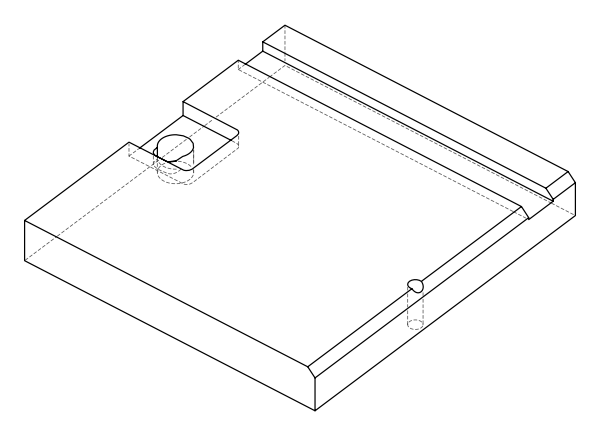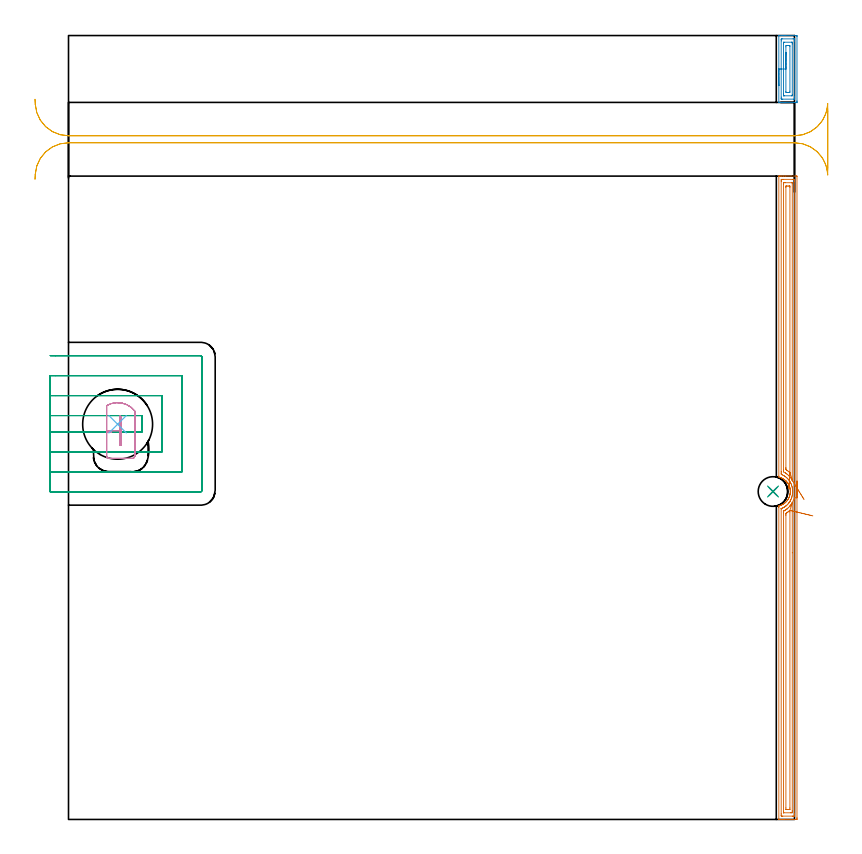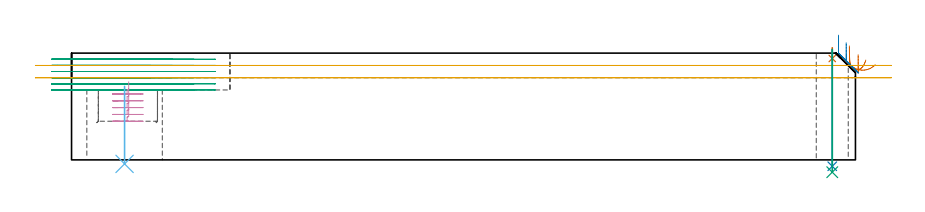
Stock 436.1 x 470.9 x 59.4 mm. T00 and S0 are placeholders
(PLAN: 9 operations, 6 tool changes, 33.9 min)
(1 AREA_MILL | FG_CHAMFER_SURFACE | UGT0205_001 | 12.64 min | 23324 mm3)
(2 AREA_MILL_1 | FG_CHAMFER_SURFACE_1 | UGT0205_001 | 1.54 min | 2756 mm3)
(3 MILL_SLOT | SLOT_PARTIAL_RECTANGULAR | UGT0201_010 | Follow Part, ap 4, ae 75% | 12.82 min | 176002 mm3)
(4 MILL_SLOT_1 | SLOT_PARTIAL_RECTANGULAR_1 | UGT0201_010 | Follow Part, ap 4, ae 75% | 1.99 min | 26156 mm3)
(5 MILL_RECTANGULAR_SLOT | SLOT_RECTANGULAR | UGT0201_019 | Follow Part, ap 10, ae 75% | 4.19 min | 263379 mm3)
(6 INDEXABLE_INSERT_DRILL_THROUGH_HOLE_FROM_SOLID | STEP1HOLE | NXT0302_036 | 0.18 min | 32822 mm3)
(7 SPOT_DRILL | STEP1HOLE_1 | NXT0321_9005460120000 | 0.05 min | 125 mm3)
(8 DRILL_THROUGH_HOLE_INTO_CENTER | STEP1HOLE_1 | NXT0301_083 | 0.26 min | 5649 mm3)
(9 DRILL_TO_ENLARGE_THROUGH_HOLE | STEP1HOLE_1 | UGT0301_248 | 0.27 min | 8670 mm3)
(TOOL UGT0205_001 | Chamfer Mill 20 x 3 x 45 deg. | D20 FL50 Z2)
(TOOL UGT0201_010 | End Mill 16 mm | D16 FL22 Z2)
(TOOL UGT0201_019 | End mill 40 mm | D40 FL63 Z6)
(TOOL NXT0302_036 | Index. Insert Drill 42mm [880-D4200L50-05] | D42 PA176 FL210 Z2)
(TOOL NXT0321_9005460120000 | NC Spot Drill, 142deg, 12mm, Carbide, Uncoated | D12 PA142 FL30 Z2)
(TOOL NXT0301_083 | Carbide Drill 11.2mm [860.1-1120-056A1-MM 2214] | D11.2 PA140 FL72 Z2)
(TOOL UGT0301_248 | Twist Drill 17.8 mm | D17.8 PA118 FL130 Z2)
(OP 1 AREA_MILL)
G17 G21 G94 G90
T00 M6
G54
G17 G0 G90 X437.6 Y203.25 S1061 M3
G43 Z69.4 H0
Z58.5
G94 G1 Y203.212 Z57.628 F250.
Y203.098 Z56.763
Y202.909 Z55.912
Y202.647 Z55.08
Y202.313 Z54.274
Y201.91 Z53.5
Y201.442 Z52.764
Y200.91 Z52.072
Y200.321 Z51.429
Y199.678 Z50.84
Y198.986 Z50.308
Y198.25 Z49.84
Y197.476 Z49.437
Y196.67 Z49.103
Y195.838 Z48.841
Y194.987 Z48.652
Y194.122 Z48.538
Y193.25 Z48.5
Y0.956
X437.599 Y0.625 Z48.501
X437.594 Y0.068 Z48.504
X437.592 Y0.008 Z48.506
X437.04 Y0. Z49.057
X429.927 Z56.168
X428.503 Z57.593
X428.149 Z57.946
X427.146 Z58.954
X426.744 Y0.007 Z59.348
X426.703 Y0.01 Z59.388
X426.7 Y0.178 Z59.4
Y187.44
X426.707 Y188.328 Z59.393
X426.725 Y188.334 Z59.375
X426.941 Y188.389 Z59.157
X427.146 Y188.448 Z58.951
X427.556 Y188.579 Z58.544
X427.699 Y188.632 Z58.401
X428. Y188.744 Z58.099
X428.149 Y188.808 Z57.95
X428.44 Y188.935 Z57.66
X429.033 Y189.23 Z57.067
X429.099 Y189.269 Z57.001
X429.324 Y189.402 Z56.776
X429.771 Y189.698 Z56.329
X430.208 Y190.014 Z55.892
X430.346 Y190.123 Z55.753
X430.725 Y190.461 Z55.374
X430.816 Y190.549 Z55.283
X431.092 Y190.814 Z55.008
X431.283 Y191.016 Z54.816
X431.637 Y191.441 Z54.461
X431.705 Y191.53 Z54.392
X431.976 Y191.876 Z54.124
X432.002 Y191.913 Z54.098
X432.279 Y192.353 Z53.819
X432.321 Y192.426 Z53.777
X432.536 Y192.803 Z53.56
X432.595 Y192.922 Z53.501
X432.682 Y193.101 Z53.411
X432.817 Y193.368 Z53.282
X432.86 Y193.455 Z53.239
X432.958 Y193.697 Z53.138
X433.04 Y193.921 Z53.056
X433.118 Y194.141 Z52.975
X433.187 Y194.354 Z52.912
X433.195 Y194.379 Z52.905
X433.257 Y194.591 Z52.835
X433.371 Y195.036 Z52.725
X433.427 Y195.313 Z52.67
X433.46 Y195.483 Z52.635
X433.484 Y195.638 Z52.614
X433.509 Y195.811 Z52.589
X433.526 Y195.93 Z52.57
X433.567 Y196.377 Z52.524
X433.582 Y196.655 Z52.514
X433.585 Y196.742 Z52.508
X433.589 Y196.824 Z52.506
X433.588 Y197.014 Z52.504
X433.586 Y197.287 Z52.509
X433.581 Y197.362 Z52.511
X433.575 Y197.508 Z52.523
X433.563 Y197.717 Z52.535
X433.514 Y198.164 Z52.581
X433.504 Y198.238 Z52.593
X433.484 Y198.37 Z52.615
X433.446 Y198.611 Z52.654
X433.351 Y199.057 Z52.744
X433.35 Y199.06 Z52.745
X433.326 Y199.153 Z52.771
X433.261 Y199.395 Z52.836
X433.231 Y199.506 Z52.864
X433.175 Y199.682 Z52.923
X433.086 Y199.951 Z53.01
X432.86 Y200.547 Z53.239
X432.793 Y200.697 Z53.306
X432.722 Y200.844 Z53.376
X432.636 Y201.008 Z53.463
X432.595 Y201.088 Z53.505
X432.485 Y201.295 Z53.613
X432.228 Y201.737 Z53.87
X432.15 Y201.855 Z53.947
X431.976 Y202.121 Z54.123
X431.931 Y202.181 Z54.169
X431.785 Y202.379 Z54.314
X431.705 Y202.479 Z54.393
X431.586 Y202.631 Z54.514
X431.526 Y202.698 Z54.573
X431.409 Y202.827 Z54.686
X431.316 Y202.933 Z54.783
X431.191 Y203.075 Z54.908
X431.113 Y203.161 Z54.984
X431.091 Y203.186 Z55.006
X431.047 Y203.231 Z55.052
X430.923 Y203.359 Z55.176
X430.882 Y203.397 Z55.217
X430.816 Y203.458 Z55.28
X430.747 Y203.524 Z55.351
X430.208 Y203.982 Z55.891
X429.915 Y204.206 Z56.184
X429.616 Y204.418 Z56.483
X429.324 Y204.599 Z56.776
X428.886 Y204.846 Z57.214
X428.44 Y205.071 Z57.66
X428.149 Y205.2 Z57.947
X427.877 Y205.311 Z58.222
X427.556 Y205.421 Z58.544
X426.929 Y205.613 Z59.168
X426.703 Y205.681 Z59.389
X426.7 Y206.211 Z59.4
Y386.322
X426.703 Y386.49 Z59.388
X426.744 Y386.493 Z59.348
X427.146 Y386.5 Z58.954
X427.44 Z58.66
X428.149 Z57.946
X429.392 Z56.705
X430.816 Z55.279
X437.04 Z49.057
X437.31 Y386.498 Z48.788
X437.592 Y386.49 Z48.506
X437.599 Y386.207 Z48.499
X437.6 Y193.25 Z48.5
X436.186 Z49.914
Y3.307
X436.184 Y2.413 Z49.916
X436.183 Y2.381 Z49.917
X436.151 Y2.01 Z49.949
X435.67 Y2.002 Z50.43
X435.262 Y2.001 Z50.838
X434.783 Y2. Z51.317
X429.038 Y2.001 Z57.062
X428.556 Y2.003 Z57.544
X428.149 Y2.01 Z57.951
X428.118 Y2.413 Z57.982
X428.116 Y2.446 Z57.984
X428.114 Y3.307 Z57.986
Y186.581
X428.115 Y186.615 Z57.985
X428.12 Y186.684 Z57.98
X428.123 Y186.713 Z57.977
X428.129 Y186.718 Z57.971
X428.149 Y186.729 Z57.951
X428.645 Y186.942 Z57.455
X429.038 Y187.122 Z57.062
X429.251 Y187.225 Z56.849
X429.668 Y187.44 Z56.432
X429.83 Y187.537 Z56.27
X429.927 Y187.6 Z56.173
X430.365 Y187.894 Z55.735
X430.816 Y188.211 Z55.284
X430.887 Y188.263 Z55.213
X430.976 Y188.334 Z55.124
X431.363 Y188.678 Z54.737
X431.705 Y188.991 Z54.395
X431.826 Y189.107 Z54.274
X431.945 Y189.228 Z54.155
X432.254 Y189.571 Z53.846
X432.595 Y189.974 Z53.505
X432.66 Y190.055 Z53.44
X432.712 Y190.122 Z53.388
X433.039 Y190.568 Z53.061
X433.329 Y191.015 Z52.771
X433.366 Y191.074 Z52.734
X433.388 Y191.112 Z52.712
X433.484 Y191.281 Z52.616
X433.704 Y191.688 Z52.396
X433.816 Y191.909 Z52.284
X433.999 Y192.285 Z52.101
X434.223 Y192.803 Z51.877
X434.241 Y192.847 Z51.859
X434.254 Y192.883 Z51.846
X434.265 Y192.912 Z51.835
X434.373 Y193.218 Z51.727
X434.488 Y193.582 Z51.612
X434.521 Y193.697 Z51.579
X434.678 Y194.285 Z51.422
X434.746 Y194.591 Z51.354
X434.832 Y195.023 Z51.268
X434.901 Y195.485 Z51.2
X434.923 Y195.655 Z51.177
X434.939 Y195.81 Z51.161
X434.985 Y196.379 Z51.115
X434.993 Y196.489 Z51.107
X434.997 Y196.568 Z51.103
X435.002 Y197.299 Z51.098
X434.986 Y197.549 Z51.114
X434.939 Y198.166 Z51.161
X434.9 Y198.53 Z51.2
X434.817 Y199.06 Z51.283
X434.703 Y199.623 Z51.397
X434.618 Y199.954 Z51.482
X434.373 Y200.783 Z51.727
X434.351 Y200.848 Z51.749
X434.339 Y200.882 Z51.761
X433.991 Y201.742 Z52.109
X433.877 Y201.982 Z52.223
X433.607 Y202.512 Z52.493
X433.536 Y202.635 Z52.564
X433.484 Y202.724 Z52.616
X433.176 Y203.219 Z52.924
X432.97 Y203.529 Z53.13
X432.595 Y204.026 Z53.505
X432.253 Y204.423 Z53.847
X431.705 Y205.013 Z54.395
X431.371 Y205.317 Z54.729
X430.816 Y205.779 Z55.284
X430.227 Y206.211 Z55.873
X429.927 Y206.398 Z56.173
X429.478 Y206.663 Z56.622
X429.038 Y206.882 Z57.062
X428.576 Y207.105 Z57.524
X428.149 Y207.286 Z57.951
X428.116 Y207.999 Z57.984
X428.115 Y208.032 Z57.985
X428.114 Y208.892 Z57.986
Y383.193
X428.116 Y384.087 Z57.984
X428.117 Y384.119 Z57.983
X428.149 Y384.49 Z57.951
X428.63 Y384.498 Z57.47
X429.038 Y384.499 Z57.062
X429.517 Y384.5 Z56.583
X435.262 Y384.499 Z50.838
X435.743 Y384.497 Z50.357
X436.151 Y384.49 Z49.949
X436.182 Y384.087 Z49.918
X436.184 Y384.054 Z49.916
X436.186 Y383.193 Z49.914
Y193.25
X434.754 Y190.31 Z51.346
X434.765 Y190.122 Z51.335
X434.769 Y189.889 Z51.331
X434.771 Y189.722 Z51.329
X434.772 Y160.196 Z51.328
X434.771 Y5.094 Z51.329
X434.77 Y4.695 Z51.33
X434.767 Y4.2 Z51.333
X434.765 Y4.01 Z51.335
X434.57 Y4.003 Z51.53
X434.373 Y4.001 Z51.727
X433.683 Y4. Z52.417
X429.728 Y4.001 Z56.372
X429.595 Y4.004 Z56.505
X429.548 Y4.009 Z56.552
X429.534 Y4.013 Z56.566
X429.533 Y4.02 Z56.567
X429.53 Y4.067 Z56.57
X429.529 Y4.2 Z56.571
X429.528 Y4.601 Z56.572
X429.529 Y184.265 Z56.571
X429.53 Y184.758 Z56.57
X429.533 Y185.155 Z56.567
X429.535 Y185.214 Z56.565
X429.543 Y185.233 Z56.557
X429.562 Y185.245 Z56.538
X429.658 Y185.299 Z56.442
X429.927 Y185.442 Z56.173
X430.063 Y185.515 Z56.037
X430.309 Y185.652 Z55.791
X430.62 Y185.85 Z55.48
X430.816 Y185.981 Z55.284
X431.148 Y186.212 Z54.952
X431.616 Y186.546 Z54.484
X431.666 Y186.586 Z54.434
X431.705 Y186.619 Z54.395
X432.138 Y187.005 Z53.962
X432.613 Y187.44 Z53.487
X433.033 Y187.894 Z53.067
X433.418 Y188.334 Z52.682
X433.448 Y188.37 Z52.652
X433.484 Y188.415 Z52.616
X433.832 Y188.877 Z52.268
X434.089 Y189.228 Z52.011
X434.202 Y189.4 Z51.898
X434.373 Y189.67 Z51.727
X434.754 Y190.31 Z51.346
X433.35 Y185.652 Z52.75
X433.357 Y184.758 Z52.743
Y6.882
X433.353 Y6.12 Z52.747
X433.351 Y6.015 Z52.749
X433.252 Y6.01 Z52.848
X433.033 Y6.005 Z53.067
X432.595 Y6. Z53.505
X431.705 Z54.395
X431.263 Y6.004 Z54.837
X431.047 Y6.009 Z55.053
X430.95 Y6.013 Z55.15
X430.943 Y6.882 Z55.157
Y182.843
X430.944 Y182.971 Z55.156
X430.949 Y183.731 Z55.151
X430.96 Y183.865 Z55.14
X431.407 Y184.164 Z54.693
X431.705 Y184.368 Z54.395
X431.933 Y184.53 Z54.167
X432.246 Y184.758 Z53.854
X432.439 Y184.915 Z53.661
X432.595 Y185.047 Z53.505
X432.914 Y185.331 Z53.186
X433.272 Y185.652 Z52.828
X433.294 Y185.666 Z52.806
X433.35 Y185.652 Z52.75
X433.984 Y185.501 Z52.169
X434.664 Y185.339 Z51.648
X435.386 Y185.166 Z51.189
X436.144 Y184.985 Z50.797
X436.932 Y184.797 Z50.475
X437.745 Y184.603 Z50.224
X438.576 Y184.404 Z50.047
X439.419 Y184.203 Z49.945
X440.267 Y184. Z49.919
X441.114 Y183.798 Z49.969
X441.954 Y183.598 Z50.095
X442.779 Y183.4 Z50.296
X443.585 Y183.208 Z50.569
X444.364 Y183.022 Z50.914
X445.112 Y182.843 Z51.328
X445.821 Y182.674 Z51.807
X446.487 Y182.515 Z52.348
X447.104 Y182.367 Z52.946
G0 X441.856 Y192.201 Z55.538
G1 X441.626 Y192.575 Z54.784
X441.362 Y193.003 Z54.072
X441.066 Y193.482 Z53.405
X440.741 Y194.009 Z52.791
X440.389 Y194.579 Z52.232
X440.013 Y195.189 Z51.734
X439.615 Y195.833 Z51.301
X439.2 Y196.507 Z50.935
X438.769 Y197.206 Z50.639
X438.326 Y197.924 Z50.417
X437.874 Y198.655 Z50.268
X437.418 Y199.395 Z50.195
X436.96 Y200.138 Z50.198
X436.504 Y200.877 Z50.277
X436.053 Y201.608 Z50.432
X435.611 Y202.324 Z50.661
X435.181 Y203.021 Z50.962
X434.766 Y203.693 Z51.334
X434.228 Y204.568 Z51.872
X433.689 Y205.317 Z52.411
X433.484 Y205.581 Z52.616
X432.927 Y206.211 Z53.173
X432.595 Y206.569 Z53.505
X432.012 Y207.105 Z54.088
X431.705 Y207.359 Z54.395
X431.353 Y207.639 Z54.747
X430.874 Y207.999 Z55.226
X430.816 Y208.037 Z55.284
X430.711 Y208.105 Z55.389
X429.546 Y208.77 Z56.554
X429.535 Y208.892 Z56.565
X429.531 Y209.29 Z56.569
X429.529 Y209.786 Z56.571
Y210.187
Y381.406
X429.53 Y381.805 Z56.57
X429.533 Y382.3 Z56.567
X429.536 Y382.49 Z56.565
X429.73 Y382.497 Z56.37
X429.927 Y382.499 Z56.173
X430.617 Y382.5 Z55.483
X434.572 Y382.499 Z51.528
X434.705 Y382.496 Z51.395
X434.753 Y382.491 Z51.347
X434.766 Y382.487 Z51.334
X434.767 Y382.48 Z51.333
X434.77 Y382.433 Z51.33
X434.771 Y382.3 Z51.329
X434.772 Y381.899 Z51.328
X434.771 Y203.889 Z51.329
X434.77 Y203.782 Z51.33
X434.768 Y203.712 Z51.332
X434.766 Y203.693 Z51.334
X433.351 Y208.292 Z52.749
X433.332 Y208.301 Z52.768
X432.663 Y208.892 Z53.437
X432.595 Y208.95 Z53.505
X432.284 Y209.205 Z53.816
X431.705 Y209.64 Z54.395
X431.507 Y209.786 Z54.593
X430.95 Y210.176 Z55.15
X430.944 Y210.552 Z55.156
X430.943 Y210.68 Z55.157
Y211.447
Y379.618
X430.947 Y380.38 Z55.153
X430.949 Y380.485 Z55.151
X431.048 Y380.49 Z55.052
X431.267 Y380.496 Z54.833
X431.705 Y380.5 Z54.395
X432.595 Z53.505
X433.037 Y380.497 Z53.063
X433.253 Y380.492 Z52.847
X433.351 Y380.487 Z52.749
X433.352 Y380.413 Z52.748
X433.357 Y379.745 Z52.743
Y208.565
X433.356 Y208.401 Z52.744
X433.353 Y208.32 Z52.747
X433.351 Y208.292 Z52.749
X433.292 Y207.427 Z52.846
X433.234 Y206.574 Z53.018
X433.177 Y205.739 Z53.265
X433.122 Y204.928 Z53.583
X433.068 Y204.149 Z53.971
X433.017 Y203.406 Z54.425
X432.97 Y202.705 Z54.943
X432.925 Y202.053 Z55.52
X432.884 Y201.452 Z56.152
X432.847 Y200.909 Z56.834
X432.814 Y200.428 Z57.56
X432.785 Y200.011 Z58.326
X432.762 Y199.663 Z59.126
X432.743 Y199.385 Z59.952
X432.729 Y199.18 Z60.8
X432.72 Y199.05 Z61.663
X432.716 Y198.996 Z62.534
X432.717 Y199.017 Z63.406
G0 Z69.4
M5
M2
(OP 2 AREA_MILL_1)
G17 G21 G94 G90
T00 M6
G54
G17 G0 G90 X426.7 Y440.8 S1061 M3
G43 Z69.4 H0
G94 G1 Y440.838 Z68.528 F250.
Y440.952 Z67.663
Y441.141 Z66.812
Y441.403 Z65.98
Y441.737 Z65.174
Y442.14 Z64.4
Y442.608 Z63.664
Y443.14 Z62.972
Y443.729 Z62.329
Y444.372 Z61.74
Y445.064 Z61.208
Y445.8 Z60.74
Y446.574 Z60.337
Y447.38 Z60.003
Y448.212 Z59.741
Y449.064 Z59.552
Y449.928 Z59.438
Y450.8 Z59.4
Y470.793
X426.703 Y470.89 Z59.389
X426.726 Y470.892 Z59.367
X426.969 Y470.9 Z59.129
X428.61 Z57.489
X429.038 Z57.059
X429.252 Z56.845
X429.927 Z56.17
X430.141 Z55.956
X430.816 Z55.277
X437.04 Z49.056
X437.381 Y470.897 Z48.715
X437.591 Y470.89 Z48.505
X437.599 Y470.679 Z48.499
X437.6 Y470.349 Z48.5
Y431.581
X437.598 Y431.251 Z48.502
X437.591 Y430.707 Z48.505
X437.589 Y430.704 Z48.508
X437.04 Y430.701 Z49.056
X436.489 Y430.7 Z49.608
X430.816 Z55.277
X430.141 Z55.956
X429.927 Z56.17
X429.252 Z56.845
X429.038 Z57.059
X428.61 Z57.489
X427.688 Z58.411
X426.968 Z59.13
X426.726 Y430.708 Z59.367
X426.703 Y430.71 Z59.389
X426.7 Y430.807 Z59.4
Y450.8
X428.114 Z57.986
Y467.683
X428.116 Y468.572 Z57.984
X428.117 Y468.603 Z57.983
X428.149 Y468.89 Z57.951
X428.711 Y468.899 Z57.389
X435.262 Y468.9 Z50.838
X435.825 Y468.898 Z50.275
X436.151 Y468.89 Z49.949
X436.183 Y468.572 Z49.917
X436.185 Y468.538 Z49.915
X436.186 Y467.683 Z49.914
Y433.917
X436.184 Y433.028 Z49.916
X436.183 Y432.997 Z49.917
X436.151 Y432.71 Z49.949
X435.589 Y432.701 Z50.511
X429.038 Y432.7 Z57.062
X428.475 Y432.702 Z57.625
X428.149 Y432.71 Z57.951
X428.117 Y433.028 Z57.983
X428.115 Y433.062 Z57.985
X428.114 Y433.917 Z57.986
Y450.8
X429.528 Z56.572
X429.529 Y466.304 Z56.571
X429.533 Y466.794 Z56.567
X429.535 Y466.884 Z56.565
X429.716 Y466.895 Z56.384
X429.822 Y466.9 Z56.278
X434.373 Z51.727
X434.479 Y466.898 Z51.621
X434.689 Y466.89 Z51.411
X434.766 Y466.877 Z51.334
X434.768 Y466.851 Z51.332
X434.77 Y466.794 Z51.33
X434.772 Y466.396 Z51.328
Y465.906
X434.771 Y435.296 Z51.329
X434.767 Y434.806 Z51.333
X434.765 Y434.716 Z51.335
X434.584 Y434.705 Z51.516
X434.478 Y434.7 Z51.622
X429.927 Z56.173
X429.821 Y434.702 Z56.279
X429.611 Y434.71 Z56.489
X429.534 Y434.723 Z56.566
X429.532 Y434.749 Z56.568
X429.53 Y434.806 Z56.57
X429.529 Y435.204 Z56.571
X429.528 Y435.694 Z56.572
Y450.8
X430.943 Z55.157
Y464.129
X430.95 Y464.884 Z55.15
X431.705 Y464.899 Z54.395
X432.712 Y464.9 Z53.388
X433.35 Y464.884 Z52.75
X433.357 Y464.255 Z52.743
Y437.471
X433.35 Y436.716 Z52.75
X432.595 Y436.7 Z53.505
X431.588 Z54.512
X430.95 Y436.716 Z55.15
X430.943 Y437.345 Z55.157
Y450.8
Y451.672 Z55.195
Y452.536 Z55.309
Y453.388 Z55.498
Y454.22 Z55.76
Y455.026 Z56.094
Y455.8 Z56.497
Y456.536 Z56.966
Y457.228 Z57.497
Y457.871 Z58.086
Y458.46 Z58.729
Y458.992 Z59.422
Y459.46 Z60.157
Y459.863 Z60.931
Y460.197 Z61.737
Y460.459 Z62.569
Y460.648 Z63.421
Y460.762 Z64.286
Y460.8 Z65.157
G0 Z69.4
M5
M2
(OP 3 MILL_SLOT)
G17 G21 G94 G90
T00 M6
G54
G17 G0 G90 X-11. Y232.8 S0 M3
G43 Z69.4 H0
Z55.983
G94 G1 X-8. F250.
X44.1 F500.
Y242.6
X-8.
X-11. F250.
Y220.8
X-8.
X56.1 F500.
Y254.6
X-8.
X-11. F250.
Y208.8
X-8.
X68.1 F500.
Y266.6
X-8.
X-11. F250.
Y196.8
X-8.
X79.4 F500.
G3 X80.1 Y197.5 R0.7
G1 Y277.9
G3 X79.4 Y278.6 R0.7
G1 X-8.
X-11. F250.
G0 Y232.8 Z52.567
G1 X-8.
X44.1 F500.
Y242.6
X-8.
X-11. F250.
Y220.8
X-8.
X56.1 F500.
Y254.6
X-8.
X-11. F250.
Y208.8
X-8.
X68.1 F500.
Y266.6
X-8.
X-11. F250.
Y196.8
X-8.
X79.4 F500.
G3 X80.1 Y197.5 R0.7
G1 Y277.9
G3 X79.4 Y278.6 R0.7
G1 X-8.
X-11. F250.
G0 Y232.8 Z49.15
G1 X-8.
X44.1 F500.
Y242.6
X-8.
X-11. F250.
Y220.8
X-8.
X56.1 F500.
Y254.6
X-8.
X-11. F250.
Y208.8
X-8.
X68.1 F500.
Y266.6
X-8.
X-11. F250.
Y196.8
X-8.
X79.4 F500.
G3 X80.1 Y197.5 R0.7
G1 Y277.9
G3 X79.4 Y278.6 R0.7
G1 X-8.
X-11. F250.
G0 Y232.8 Z45.733
G1 X-8.
X44.1 F500.
Y242.6
X-8.
X-11. F250.
Y220.8
X-8.
X56.1 F500.
Y254.6
X-8.
X-11. F250.
Y208.8
X-8.
X68.1 F500.
Y266.6
X-8.
X-11. F250.
Y196.8
X-8.
X79.4 F500.
G3 X80.1 Y197.5 R0.7
G1 Y277.9
G3 X79.4 Y278.6 R0.7
G1 X-8.
X-11. F250.
G0 Y232.8 Z42.317
G1 X-8.
X44.1 F500.
Y242.6
X-8.
X-11. F250.
Y220.8
X-8.
X56.1 F500.
Y254.6
X-8.
X-11. F250.
Y208.8
X-8.
X68.1 F500.
Y266.6
X-8.
X-11. F250.
Y196.8
X-8.
X79.4 F500.
G3 X80.1 Y197.5 R0.7
G1 Y277.9
G3 X79.4 Y278.6 R0.7
G1 X-8.
X-11. F250.
G0 Y232.8 Z38.9
G1 X-8.
X44.1 F500.
Y242.6
X-8.
X-11. F250.
Y220.8
X-8.
X56.1 F500.
Y254.6
X-8.
X-11. F250.
Y208.8
X-8.
X68.1 F500.
Y266.6
X-8.
X-11. F250.
Y196.8
X-8.
X79.4 F500.
G3 X80.1 Y197.5 R0.7
G1 Y277.9
G3 X79.4 Y278.6 R0.7
G1 X-8.
X-11. F250.
G0 Z69.4
M5
M2
(OP 4 MILL_SLOT_1)
G17 G21 G94 G90
T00 M6
G54
G17 G0 G90 X31.8 Y226.121 S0 M3
G43 Z69.4 H0
Z43.45
G94 G1 Y241.84 Z39.238 F250.
X31.519 Y241.985 Z39.154
X31.204 Y242.111 Z39.062
X30.9 Y242.2 Z38.978
Y233.55 Z36.66
Y224.9 F500.
X31.8
Y241.84
G3 X30.9 Y242.2 R5.
G1 Y233.55
X22.9
Y218.3
G3 X24.3 Y216.9 R1.4
G1 X38.4
G3 X39.8 Y218.3 R1.4
G1 Y245.332
G3 X22.9 Y248.6 R13.
G1 Y233.55
Y232.55
X25.9 F250.
G0 X31.8 Y226.121 Z39.66
G1 Y241.84 Z35.448
X31.519 Y241.985 Z35.364
X31.204 Y242.111 Z35.273
X30.9 Y242.2 Z35.188
Y233.55 Z32.87
Y224.9 F500.
X31.8
Y241.84
G3 X30.9 Y242.2 R5.
G1 Y233.55
X22.9
Y218.3
G3 X24.3 Y216.9 R1.4
G1 X38.4
G3 X39.8 Y218.3 R1.4
G1 Y245.332
G3 X22.9 Y248.6 R13.
G1 Y233.55
Y232.55
X25.9 F250.
G0 X31.8 Y226.121 Z35.87
G1 Y241.84 Z31.658
X31.519 Y241.985 Z31.574
X31.204 Y242.111 Z31.483
X30.9 Y242.2 Z31.398
Y233.55 Z29.08
Y224.9 F500.
X31.8
Y241.84
G3 X30.9 Y242.2 R5.
G1 Y233.55
X22.9
Y218.3
G3 X24.3 Y216.9 R1.4
G1 X38.4
G3 X39.8 Y218.3 R1.4
G1 Y245.332
G3 X22.9 Y248.6 R13.
G1 Y233.55
Y232.55
X25.9 F250.
G0 X31.8 Y226.121 Z32.08
G1 Y241.84 Z27.868
X31.519 Y241.985 Z27.784
X31.204 Y242.111 Z27.693
X30.9 Y242.2 Z27.608
Y233.55 Z25.29
Y224.9 F500.
X31.8
Y241.84
G3 X30.9 Y242.2 R5.
G1 Y233.55
X22.9
Y218.3
G3 X24.3 Y216.9 R1.4
G1 X38.4
G3 X39.8 Y218.3 R1.4
G1 Y245.332
G3 X22.9 Y248.6 R13.
G1 Y233.55
Y232.55
X25.9 F250.
G0 X31.8 Y226.121 Z28.29
G1 Y241.84 Z24.078
X31.519 Y241.985 Z23.994
X31.204 Y242.111 Z23.903
X30.9 Y242.2 Z23.818
Y233.55 Z21.5
Y224.9 F500.
X31.8
Y241.84
G3 X30.9 Y242.2 R5.
G1 Y233.55
X22.9
Y218.3
G3 X24.3 Y216.9 R1.4
G1 X38.4
G3 X39.8 Y218.3 R1.4
G1 Y245.332
G3 X22.9 Y248.6 R13.
G1 Y233.55
Y232.55
X25.9 F250.
G0 Z69.4
M5
M2
(OP 5 MILL_RECTANGULAR_SLOT)
G17 G21 G94 G90
T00 M6
G54
G17 G0 G90 X-20.134 Y384.6 S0 M3
G43 Z69.4 H0
Z52.55
G94 G1 X-19.97 Y387.595 F250.
G2 X0. Y406.5 R20. F500.
G1 X436.1
G2 X455.903 Y389.302 R20.
G1 X455.932 Y389.298
G3 X456.1 Y391.866 R20.
G1 Y425.32
G3 X455.932 Y427.895 R20.
G1 X455.902 Y427.891
G2 X436.1 Y410.7 R20.
G1 X0.
G2 X-19.97 Y429.605 R20.
G1 X-20.134 Y432.6 F250.
G0 Y384.6 Z45.7
G1 X-19.97 Y387.595
G2 X0. Y406.5 R20. F500.
G1 X436.1
G2 X456.09 Y387.132 R20.
G1 Y430.068
G2 X436.1 Y410.7 R20.
G1 X0.
G2 X-19.97 Y429.605 R20.
G1 X-20.134 Y432.6 F250.
G0 Z69.4
M5
M2
(OP 6 INDEXABLE_INSERT_DRILL_THROUGH_HOLE_FROM_SOLID)
G17 G21 G94 G90
T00 M6
G54
G17 G0 G90 X29.5 Y237.4 S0 M3
G43 Z69.4 H1
G94 G81 G98 Z-2.233 F250. R40.9
G80
M5
M2
(OP 7 SPOT_DRILL)
G17 G21 G94 G90
T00 M6
G54
G17 G0 G90 X423.2 Y197. S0 M3
G43 Z69.4 H0
G94 G81 G98 Z56.4 F250. R62.4
G80
M5
M2
(OP 8 DRILL_THROUGH_HOLE_INTO_CENTER)
G17 G21 G94 G90
T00 M6
G54
G17 G0 G90 X423.2 Y197. S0 M3
G43 Z69.4 H1
G94 G73 G98 Z-3.538 F250. Q10.49 R61.4
G80
M5
M2
(OP 9 DRILL_TO_ENLARGE_THROUGH_HOLE)
G17 G21 G94 G90
T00 M6
G54
G17 G0 G90 X423.2 Y197. S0 M3
G43 Z69.4 H0
G94 G73 G98 Z-6.848 F250. Q16.562 R61.4
G80
M5
M2
